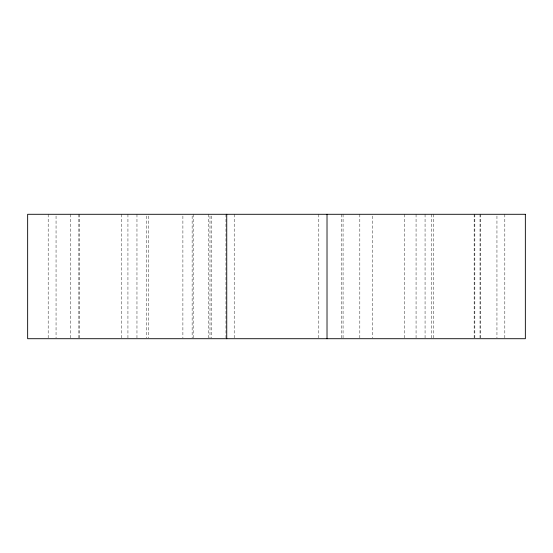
<?xml version="1.0" encoding="UTF-8"?>
<svg xmlns="http://www.w3.org/2000/svg" width="553" height="553" viewBox="0 0 553 553"><rect width="100%" height="100%" fill="white"/><g stroke="black" fill="none" stroke-linecap="round" stroke-linejoin="round"><path stroke-width="0.41" stroke-dasharray="2.77 2.07" d="M504.82 214.288L504.82 337.848M496.947 216.016L496.947 337.848M480.702 214.288L480.702 337.848M480.018 214.288L480.018 337.848M474.833 214.288L474.833 337.848M474.149 214.288L474.149 337.848M433.607 214.288L433.607 337.848M431.769 214.288L431.769 337.848M425.063 214.288L425.063 337.848M416.063 214.288L416.063 337.848M404.533 214.288L404.533 337.848M372.307 216.016L372.307 337.848M359.823 214.288L359.823 337.848M343.067 214.288L343.067 337.848M341.305 214.288L341.305 337.848M318.805 214.288L318.805 337.848M234.196 214.288L234.196 337.848M225.983 214.288L225.983 337.848M211.695 216.016L211.695 337.848M209.995 216.016L209.995 337.848M208.308 214.288L208.308 337.848M193.177 214.288L193.177 337.848M192.14 216.016L192.14 337.848M182.891 216.016L182.891 337.848M148.467 216.016L148.467 337.848M146.78 216.016L146.78 337.848M136.964 214.288L136.964 337.848M127.937 214.288L127.937 337.848M121.46 214.288L121.46 337.848M79.75 214.288L79.75 337.848M78.851 214.288L78.851 337.848M70.473 214.288L70.473 337.848M56.053 216.016L56.053 337.848M48.18 214.288L48.18 337.848"/><path stroke-width="0.83" d="M327.017 214.288L327.017 338.713M226.737 214.288L226.737 338.713M525.35 214.288L27.65 214.288L27.65 338.713L525.35 338.713L525.35 214.288"/></g></svg>
